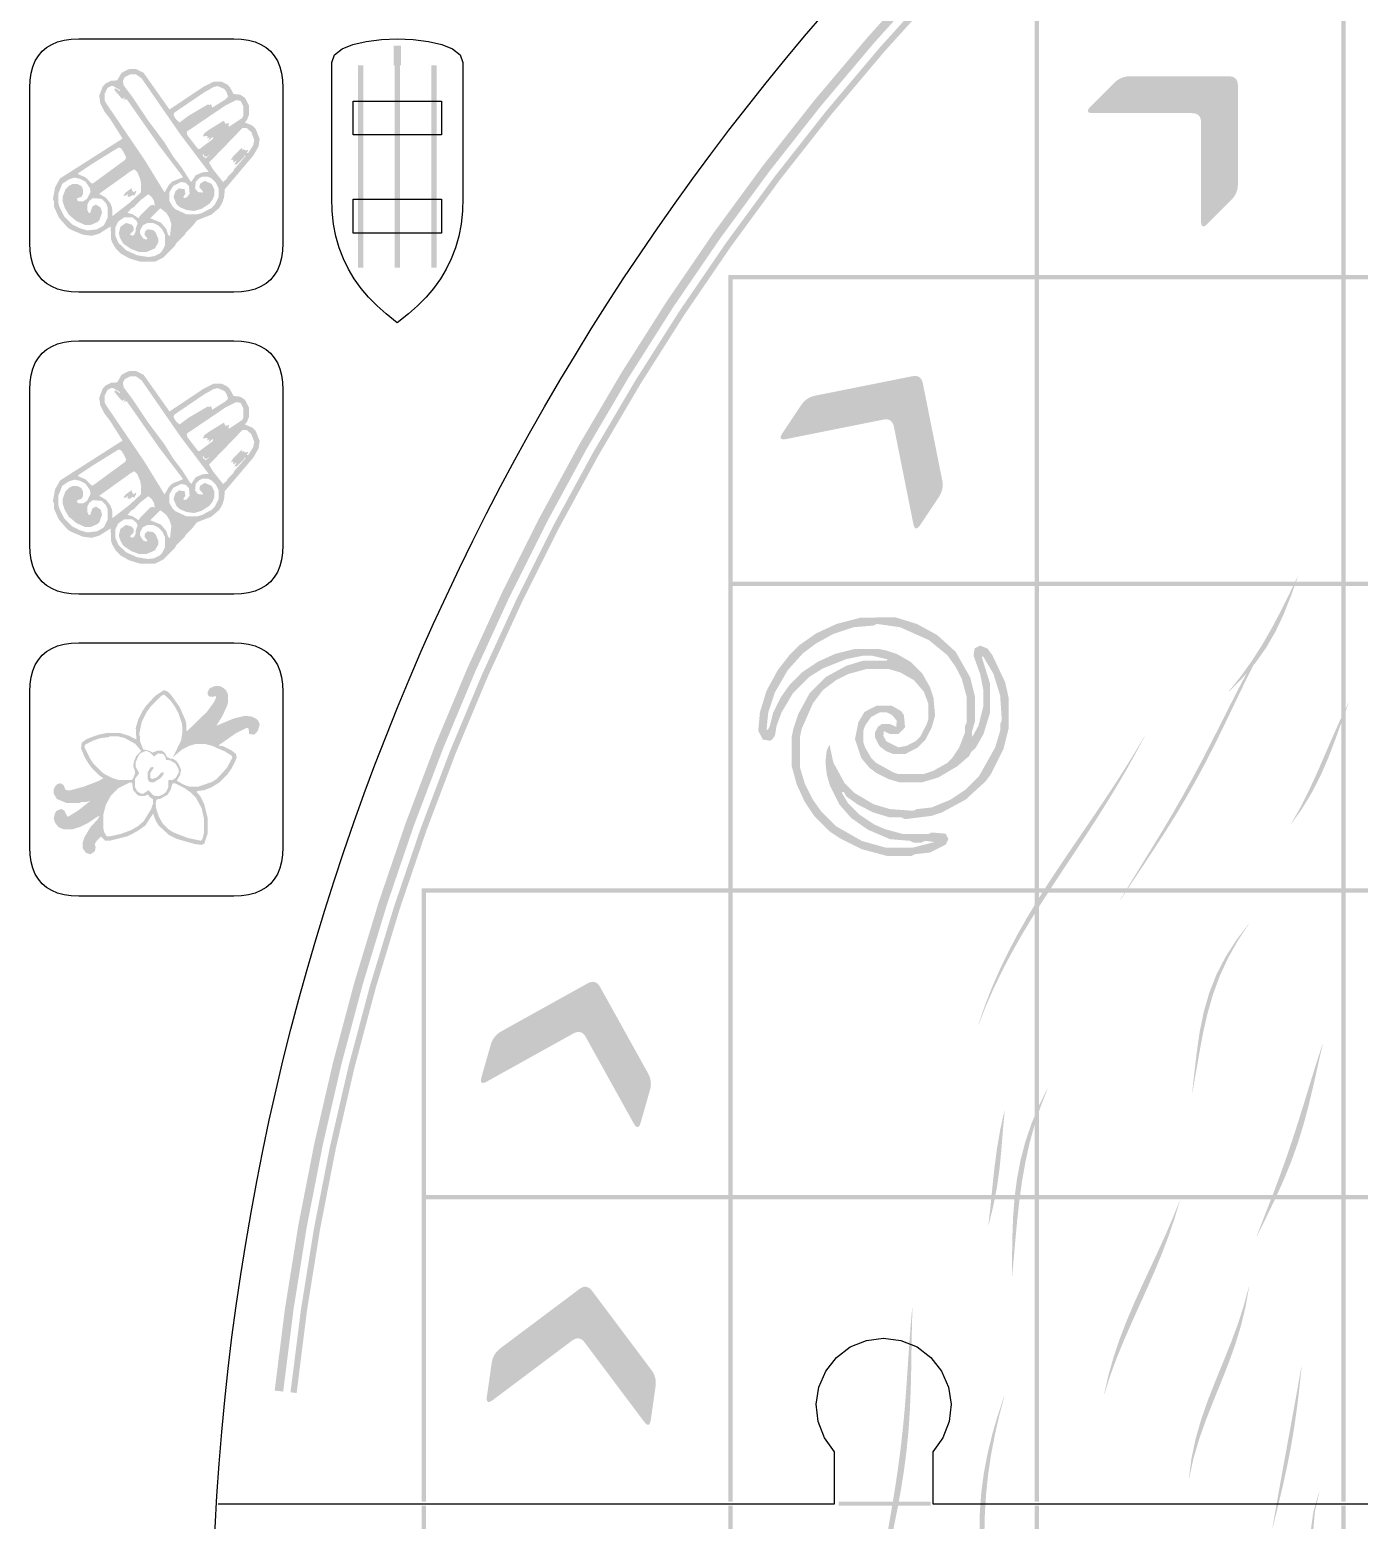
# Model space of a CAD drawing. Header units: millimetres. Extents: x 5 to 414, y 6 to 775.
# Drawn here: x 4.9 to 106.1, y 593.3 to 706.8 of the extents above; entities that cross this region are included whole.
import ezdxf

# ---------------------------------------------------------------- set-up
doc = ezdxf.new("R2010")
doc.units = ezdxf.units.MM
doc.layers.add('CUT', color=1, linetype='Continuous')
doc.layers.add('RASTER', color=7, linetype='Continuous')

msp = doc.modelspace()

# ---------------------------------------------------------------- hatches: boundary and pattern name
at = {"layer": 'RASTER'}
for points in [[(23.513, 603.197), (24.307, 609.497), (25.313, 615.767), (26.531, 621.999), (27.959, 628.186), (29.596, 634.322), (31.439, 640.398), (33.487, 646.409), (35.737, 652.347), (38.187, 658.205), (40.834, 663.977), (43.675, 669.656), (46.706, 675.236), (49.924, 680.71), (53.326, 686.071), (56.907, 691.315), (60.664, 696.434), (64.592, 701.424), (68.686, 706.277), (72.943, 710.989), (77.356, 715.555), (81.922, 719.968), (86.634, 724.225), (91.487, 728.319), (96.477, 732.247), (101.596, 736.004), (106.84, 739.585), (112.201, 742.987), (117.675, 746.205), (123.255, 749.236), (128.934, 752.077), (134.706, 754.724), (140.564, 757.174), (146.502, 759.424), (152.513, 761.472), (158.589, 763.315), (164.725, 764.952), (170.912, 766.38), (177.144, 767.598), (183.413, 768.604), (189.714, 769.398), (189.784, 768.748), (183.506, 767.957), (177.258, 766.954), (171.048, 765.741), (164.882, 764.317), (158.768, 762.687), (152.713, 760.85), (146.723, 758.809), (140.806, 756.566), (134.969, 754.125), (129.217, 751.487), (123.557, 748.657), (117.997, 745.636), (112.542, 742.429), (107.199, 739.039), (101.974, 735.47), (96.872, 731.726), (91.9, 727.812), (87.064, 723.732), (82.368, 719.491), (77.818, 715.093), (73.42, 710.543), (69.179, 705.847), (65.099, 701.011), (61.185, 696.039), (57.441, 690.937), (53.872, 685.712), (50.482, 680.369), (47.275, 674.914), (44.254, 669.354), (41.424, 663.694), (38.786, 657.942), (36.345, 652.105), (34.102, 646.187), (32.061, 640.198), (30.224, 634.143), (28.593, 628.029), (27.17, 621.863), (25.957, 615.653), (24.954, 609.405), (24.163, 603.127)], [(24.72, 603.066), (25.509, 609.325), (26.508, 615.554), (27.718, 621.746), (29.137, 627.893), (30.763, 633.989), (32.595, 640.026), (34.63, 645.998), (36.865, 651.897), (39.299, 657.717), (41.929, 663.452), (44.751, 669.094), (47.763, 674.638), (50.96, 680.076), (54.34, 685.404), (57.898, 690.613), (61.631, 695.7), (65.533, 700.657), (69.601, 705.479), (73.83, 710.16), (78.215, 714.696), (82.751, 719.081), (87.432, 723.31), (92.254, 727.378), (97.211, 731.28), (102.298, 735.013), (107.507, 738.571), (112.834, 741.951), (118.273, 745.148), (123.817, 748.16), (129.459, 750.982), (135.193, 753.612), (141.014, 756.046), (146.913, 758.281), (152.885, 760.316), (158.922, 762.148), (165.018, 763.774), (171.165, 765.192), (177.356, 766.402), (183.586, 767.402), (189.845, 768.19), (189.895, 767.726), (183.652, 766.94), (177.438, 765.943), (171.262, 764.736), (165.13, 763.32), (159.05, 761.698), (153.028, 759.872), (147.071, 757.842), (141.187, 755.612), (135.381, 753.184), (129.661, 750.561), (124.032, 747.746), (118.503, 744.742), (113.078, 741.552), (107.764, 738.181), (102.568, 734.632), (97.494, 730.909), (92.549, 727.016), (87.739, 722.958), (83.069, 718.74), (78.545, 714.366), (74.171, 709.842), (69.953, 705.172), (65.895, 700.362), (62.002, 695.417), (58.279, 690.343), (54.73, 685.147), (51.359, 679.833), (48.169, 674.408), (45.165, 668.878), (42.35, 663.25), (39.727, 657.53), (37.299, 651.724), (35.069, 645.84), (33.039, 639.883), (31.213, 633.861), (29.59, 627.781), (28.175, 621.649), (26.968, 615.473), (25.971, 609.259), (25.185, 603.016)], [(81.412, 711.173), (81.738, 711.173), (81.738, 688.149), (81.412, 688.149)], [(104.762, 711.173), (105.088, 711.173), (105.088, 688.149), (104.762, 688.149)], [(33.137, 705.626), (33.137, 704.132), (32.577, 704.132), (32.577, 705.626)], [(30.26, 704.132), (30.26, 688.721), (29.849, 688.721), (29.849, 704.132)], [(33.062, 704.132), (33.062, 688.721), (32.651, 688.721), (32.651, 704.132)], [(35.864, 704.132), (35.864, 688.721), (35.453, 688.721), (35.453, 704.132)], [(85.86, 700.487), (85.704, 700.494), (85.585, 700.517), (85.503, 700.556), (85.459, 700.61), (85.452, 700.68), (85.482, 700.765), (85.55, 700.866), (85.655, 700.982), (87.471, 702.798), (87.598, 702.914), (87.732, 703.015), (87.872, 703.1), (88.018, 703.17), (88.17, 703.224), (88.33, 703.262), (88.495, 703.286), (88.667, 703.293), (96.182, 703.293), (96.346, 703.282), (96.488, 703.25), (96.609, 703.195), (96.707, 703.118), (96.784, 703.02), (96.839, 702.899), (96.871, 702.757), (96.882, 702.593), (96.882, 695.078), (96.875, 694.906), (96.851, 694.741), (96.813, 694.581), (96.759, 694.429), (96.689, 694.282), (96.604, 694.143), (96.503, 694.009), (96.387, 693.882), (94.571, 692.066), (94.455, 691.961), (94.354, 691.893), (94.269, 691.863), (94.199, 691.87), (94.145, 691.914), (94.107, 691.996), (94.083, 692.115), (94.076, 692.271), (94.076, 699.786), (94.065, 699.95), (94.032, 700.092), (93.977, 700.213), (93.9, 700.311), (93.802, 700.388), (93.682, 700.443), (93.539, 700.476), (93.375, 700.487)], [(58.062, 688.149), (81.738, 688.149), (81.738, 687.823), (58.062, 687.823)], [(81.412, 688.149), (105.088, 688.149), (105.088, 687.823), (81.412, 687.823)], [(104.762, 688.149), (128.438, 688.149), (128.438, 687.823), (104.762, 687.823)], [(58.062, 687.823), (58.388, 687.823), (58.388, 664.799), (58.062, 664.799)], [(81.412, 687.823), (81.738, 687.823), (81.738, 664.799), (81.412, 664.799)], [(104.762, 687.823), (105.088, 687.823), (105.088, 664.799), (104.762, 664.799)], [(62.492, 675.671), (62.337, 675.648), (62.216, 675.648), (62.128, 675.669), (62.074, 675.714), (62.053, 675.781), (62.066, 675.87), (62.113, 675.982), (62.193, 676.117), (63.618, 678.254), (63.72, 678.393), (63.831, 678.517), (63.952, 678.628), (64.081, 678.725), (64.22, 678.808), (64.369, 678.877), (64.527, 678.933), (64.694, 678.974), (72.063, 680.448), (72.226, 680.469), (72.372, 680.465), (72.5, 680.435), (72.612, 680.379), (72.707, 680.298), (72.784, 680.19), (72.844, 680.057), (72.887, 679.898), (74.361, 672.529), (74.387, 672.359), (74.396, 672.192), (74.39, 672.029), (74.367, 671.868), (74.327, 671.711), (74.271, 671.558), (74.198, 671.407), (74.109, 671.26), (72.685, 669.122), (72.592, 668.997), (72.506, 668.91), (72.429, 668.864), (72.359, 668.857), (72.297, 668.89), (72.243, 668.962), (72.197, 669.075), (72.159, 669.227), (70.685, 676.595), (70.642, 676.754), (70.582, 676.887), (70.505, 676.995), (70.41, 677.076), (70.299, 677.132), (70.17, 677.162), (70.024, 677.166), (69.861, 677.145)], [(96.184, 656.451), (97.095, 657.587), (97.94, 658.764), (98.723, 659.984), (99.451, 661.244), (100.136, 662.538), (100.792, 663.859), (101.437, 665.195), (101.452, 665.184), (100.935, 663.752), (100.384, 662.358), (99.759, 661.025), (99.033, 659.769), (98.194, 658.593), (97.243, 657.489), (96.199, 656.441)], [(58.062, 664.799), (81.738, 664.799), (81.738, 664.473), (58.062, 664.473)], [(58.062, 664.473), (58.388, 664.473), (58.388, 641.449), (58.062, 641.449)], [(81.412, 664.799), (105.088, 664.799), (105.088, 664.473), (81.412, 664.473)], [(81.412, 664.473), (81.738, 664.473), (81.738, 641.449), (81.412, 641.449)], [(104.762, 664.799), (128.438, 664.799), (128.438, 664.473), (104.762, 664.473)], [(104.762, 664.473), (105.088, 664.473), (105.088, 641.449), (104.762, 641.449)], [(87.928, 640.591), (88.723, 641.905), (89.526, 643.211), (90.329, 644.514), (91.123, 645.818), (91.901, 647.129), (92.66, 648.449), (93.397, 649.781), (94.115, 651.125), (94.816, 652.481), (95.507, 653.845), (96.197, 655.214), (96.893, 656.583), (97.606, 657.945), (98.346, 659.294), (99.12, 660.622), (99.936, 661.924), (99.951, 661.913), (99.182, 660.579), (98.453, 659.22), (97.757, 657.845), (97.082, 656.46), (96.417, 655.074), (95.752, 653.693), (95.077, 652.323), (94.382, 650.968), (93.662, 649.629), (92.912, 648.308), (92.131, 647.004), (91.322, 645.713), (90.49, 644.431), (89.643, 643.152), (88.791, 641.872), (87.945, 640.583)], [(100.938, 646.369), (101.647, 647.619), (102.296, 648.907), (102.902, 650.225), (103.484, 651.563), (104.064, 652.909), (104.664, 654.249), (105.302, 655.57), (105.317, 655.56), (104.796, 654.16), (104.291, 652.76), (103.765, 651.382), (103.185, 650.047), (102.528, 648.765), (101.784, 647.537), (100.954, 646.359)], [(77.11, 631.073), (77.598, 632.49), (78.143, 633.886), (78.743, 635.261), (79.395, 636.612), (80.095, 637.942), (80.838, 639.249), (81.617, 640.537), (82.424, 641.808), (83.252, 643.064), (84.092, 644.309), (84.938, 645.547), (85.78, 646.781), (86.614, 648.015), (87.432, 649.254), (88.232, 650.5), (89.009, 651.757), (89.763, 653.025), (89.779, 653.016), (89.083, 651.715), (88.362, 650.428), (87.615, 649.155), (86.844, 647.894), (86.052, 646.641), (85.242, 645.394), (84.42, 644.149), (83.592, 642.903), (82.765, 641.65), (81.949, 640.388), (81.15, 639.114), (80.376, 637.823), (79.636, 636.513), (78.935, 635.184), (78.281, 633.833), (77.678, 632.46), (77.128, 631.066)], [(34.712, 641.449), (58.388, 641.449), (58.388, 641.123), (34.712, 641.123)], [(58.062, 641.449), (81.738, 641.449), (81.738, 641.123), (58.062, 641.123)], [(81.412, 641.449), (105.088, 641.449), (105.088, 641.123), (81.412, 641.123)], [(104.762, 641.449), (128.438, 641.449), (128.438, 641.123), (104.762, 641.123)], [(34.712, 641.123), (35.038, 641.123), (35.038, 618.099), (34.712, 618.099)], [(58.062, 641.123), (58.388, 641.123), (58.388, 618.099), (58.062, 618.099)], [(81.412, 641.123), (81.738, 641.123), (81.738, 618.099), (81.412, 618.099)], [(104.762, 641.123), (105.088, 641.123), (105.088, 618.099), (104.762, 618.099)], [(93.396, 625.915), (93.572, 627.446), (93.749, 628.987), (93.971, 630.52), (94.277, 632.026), (94.699, 633.491), (95.255, 634.899), (95.95, 636.245), (96.776, 637.526), (97.708, 638.749), (97.725, 638.741), (96.884, 637.474), (96.14, 636.156), (95.505, 634.786), (94.983, 633.366), (94.563, 631.905), (94.225, 630.415), (93.943, 628.91), (93.683, 627.403), (93.413, 625.908)], [(39.689, 626.744), (39.549, 626.675), (39.433, 626.637), (39.343, 626.631), (39.278, 626.657), (39.238, 626.715), (39.223, 626.804), (39.234, 626.925), (39.269, 627.077), (39.975, 629.547), (40.03, 629.71), (40.097, 629.863), (40.178, 630.005), (40.272, 630.137), (40.379, 630.259), (40.5, 630.37), (40.633, 630.47), (40.78, 630.561), (47.349, 634.21), (47.498, 634.28), (47.638, 634.321), (47.77, 634.331), (47.893, 634.312), (48.008, 634.263), (48.114, 634.185), (48.212, 634.076), (48.301, 633.938), (51.951, 627.369), (52.028, 627.215), (52.088, 627.059), (52.131, 626.901), (52.158, 626.741), (52.168, 626.579), (52.162, 626.416), (52.139, 626.25), (52.099, 626.083), (51.393, 623.613), (51.343, 623.465), (51.288, 623.357), (51.228, 623.289), (51.164, 623.261), (51.095, 623.274), (51.021, 623.326), (50.943, 623.419), (50.86, 623.552), (47.211, 630.121), (47.122, 630.259), (47.024, 630.368), (46.918, 630.446), (46.803, 630.495), (46.679, 630.515), (46.548, 630.504), (46.407, 630.464), (46.258, 630.393)], [(98.311, 614.962), (98.873, 616.405), (99.433, 617.845), (99.978, 619.288), (100.501, 620.736), (100.999, 622.192), (101.474, 623.658), (101.933, 625.133), (102.386, 626.613), (102.845, 628.094), (103.326, 629.57), (103.343, 629.562), (102.991, 628.032), (102.649, 626.506), (102.29, 624.993), (101.893, 623.501), (101.441, 622.033), (100.924, 620.59), (100.342, 619.167), (99.703, 617.76), (99.025, 616.359), (98.328, 614.957)], [(79.669, 611.929), (79.681, 613.406), (79.703, 614.889), (79.757, 616.37), (79.867, 617.844), (80.051, 619.303), (80.323, 620.74), (80.693, 622.152), (81.162, 623.534), (81.725, 624.884), (82.371, 626.203), (82.389, 626.197), (81.858, 624.84), (81.401, 623.458), (81.016, 622.054), (80.701, 620.63), (80.448, 619.191), (80.247, 617.742), (80.084, 616.286), (79.946, 614.829), (79.818, 613.374), (79.687, 611.925)], [(77.877, 615.829), (78.044, 617.276), (78.186, 618.735), (78.34, 620.195), (78.534, 621.649), (78.784, 623.091), (79.099, 624.517), (79.116, 624.511), (78.984, 623.03), (78.868, 621.551), (78.725, 620.086), (78.523, 618.643), (78.246, 617.224), (77.895, 615.825)], [(34.712, 618.099), (58.388, 618.099), (58.388, 617.773), (34.712, 617.773)], [(34.712, 617.773), (35.038, 617.773), (35.038, 594.749), (34.712, 594.749)], [(58.062, 618.099), (81.738, 618.099), (81.738, 617.773), (58.062, 617.773)], [(58.062, 617.773), (58.388, 617.773), (58.388, 594.749), (58.062, 594.749)], [(81.412, 618.099), (105.088, 618.099), (105.088, 617.773), (81.412, 617.773)], [(81.412, 617.773), (81.738, 617.773), (81.738, 594.749), (81.412, 594.749)], [(86.701, 602.969), (87.019, 604.366), (87.411, 605.747), (87.871, 607.112), (88.388, 608.461), (88.951, 609.794), (89.545, 611.114), (90.154, 612.423), (90.762, 613.727), (91.354, 615.028), (91.916, 616.332), (92.437, 617.644), (92.455, 617.639), (92.052, 616.294), (91.599, 614.962), (91.098, 613.64), (90.555, 612.325), (89.981, 611.012), (89.388, 609.697), (88.792, 608.376), (88.21, 607.045), (87.66, 605.701), (87.158, 604.341), (86.72, 602.966)], [(104.762, 618.099), (128.438, 618.099), (128.438, 617.773), (104.762, 617.773)], [(104.762, 617.773), (105.088, 617.773), (105.088, 594.749), (104.762, 594.749)], [(40.143, 602.487), (40.013, 602.4), (39.904, 602.347), (39.815, 602.329), (39.747, 602.346), (39.7, 602.397), (39.673, 602.484), (39.667, 602.605), (39.681, 602.761), (40.045, 605.303), (40.077, 605.472), (40.123, 605.633), (40.184, 605.785), (40.259, 605.928), (40.349, 606.063), (40.453, 606.19), (40.571, 606.308), (40.704, 606.417), (46.716, 610.926), (46.854, 611.016), (46.988, 611.075), (47.117, 611.103), (47.241, 611.101), (47.362, 611.068), (47.478, 611.005), (47.59, 610.911), (47.697, 610.786), (52.206, 604.774), (52.303, 604.632), (52.383, 604.485), (52.448, 604.335), (52.496, 604.18), (52.528, 604.022), (52.544, 603.859), (52.544, 603.691), (52.527, 603.52), (52.164, 600.977), (52.134, 600.824), (52.094, 600.709), (52.044, 600.634), (51.984, 600.597), (51.914, 600.6), (51.834, 600.643), (51.744, 600.724), (51.644, 600.844), (47.135, 606.856), (47.028, 606.981), (46.917, 607.075), (46.8, 607.139), (46.68, 607.172), (46.555, 607.174), (46.426, 607.145), (46.293, 607.086), (46.155, 606.996)], [(93.148, 596.506), (93.343, 598.024), (93.661, 599.525), (94.086, 601.006), (94.597, 602.468), (95.163, 603.913), (95.75, 605.346), (96.324, 606.774), (96.857, 608.203), (97.325, 609.643), (97.716, 611.098), (97.734, 611.094), (97.471, 609.608), (97.119, 608.145), (96.679, 606.699), (96.165, 605.265), (95.599, 603.833), (95.014, 602.398), (94.444, 600.95), (93.926, 599.487), (93.492, 598.005), (93.166, 596.504)], [(69.2, 584.96), (69.328, 586.51), (69.508, 588.056), (69.73, 589.598), (69.98, 591.134), (70.244, 592.666), (70.508, 594.194), (70.759, 595.721), (70.989, 597.247), (71.191, 598.775), (71.363, 600.306), (71.506, 601.841), (71.625, 603.382), (71.731, 604.927), (71.832, 606.476), (71.944, 608.026), (72.078, 609.576), (72.097, 609.572), (72.05, 608.007), (72.023, 606.443), (72, 604.884), (71.964, 603.332), (71.901, 601.787), (71.801, 600.251), (71.655, 598.722), (71.462, 597.198), (71.224, 595.678), (70.947, 594.159), (70.642, 592.638), (70.322, 591.114), (70.003, 589.585), (69.702, 588.049), (69.436, 586.508), (69.219, 584.96)], [(99.51, 592.752), (99.78, 594.292), (100.053, 595.83), (100.329, 597.364), (100.609, 598.895), (100.89, 600.425), (101.171, 601.954), (101.447, 603.483), (101.713, 605.015), (101.731, 605.011), (101.573, 603.459), (101.389, 601.916), (101.17, 600.38), (100.91, 598.851), (100.609, 597.327), (100.272, 595.804), (99.907, 594.279), (99.528, 592.75)], [(78.058, 585.033), (77.798, 586.518), (77.567, 588.008), (77.382, 589.502), (77.256, 590.998), (77.202, 592.494), (77.228, 593.987), (77.34, 595.474), (77.537, 596.953), (77.818, 598.421), (78.174, 599.876), (78.595, 601.319), (79.069, 602.749), (79.087, 602.746), (78.708, 601.303), (78.375, 599.851), (78.094, 598.388), (77.873, 596.917), (77.712, 595.439), (77.613, 593.955), (77.575, 592.467), (77.593, 590.978), (77.66, 589.488), (77.77, 588), (77.912, 586.515), (78.077, 585.033)], [(103.529, 578.224), (103.791, 579.796), (103.924, 581.356), (103.889, 582.912), (103.686, 584.472), (103.356, 586.042), (102.974, 587.625), (102.633, 589.219), (102.422, 590.816), (102.411, 592.406), (102.633, 593.976), (103.077, 595.517), (103.095, 595.515), (102.744, 593.964), (102.608, 592.388), (102.691, 590.797), (102.952, 589.2), (103.321, 587.61), (103.703, 586.032), (104.006, 584.467), (104.159, 582.912), (104.122, 581.359), (103.903, 579.799), (103.548, 578.225)], [(34.712, 594.423), (35.038, 594.423), (35.038, 571.399), (34.712, 571.399)], [(58.062, 594.423), (58.388, 594.423), (58.388, 571.399), (58.062, 571.399)], [(66.468, 594.749), (73.473, 594.749), (73.473, 594.423), (66.468, 594.423)], [(81.412, 594.423), (81.738, 594.423), (81.738, 571.399), (81.412, 571.399)], [(104.762, 594.423), (105.088, 594.423), (105.088, 571.399), (104.762, 571.399)]]:
    msp.add_hatch(color=7, dxfattribs=at).paths.add_polyline_path(points)
h = msp.add_hatch(color=7, dxfattribs=at)
h.paths.add_polyline_path([(12.388, 703.834), (12.937, 703.859), (13.536, 703.555), (15.504, 700.767), (18.08, 702.489), (18.843, 702.874), (19.499, 702.874), (19.933, 702.653), (20.097, 702.489), (20.376, 701.948), (20.893, 701.89), (21.246, 701.669), (21.549, 701.07), (21.549, 700.332), (21.41, 699.979), (21.246, 699.782), (21.82, 699.536), (22.066, 699.29), (22.369, 698.527), (22.287, 697.953), (21.902, 697.273), (19.72, 694.697), (19.663, 694.099), (19.499, 693.606), (19.277, 693.254), (18.703, 692.762), (17.588, 692.319), (17.227, 691.859), (16.767, 691.417), (16.653, 691.203), (16.029, 690.596), (15.915, 690.383), (15.012, 689.481), (14.414, 689.178), (13.265, 689.178), (12.445, 689.424), (11.764, 689.809), (11.436, 690.137), (11.133, 690.654), (11.051, 690.9), (11.026, 691.859), (10.149, 691.31), (9.575, 691.146), (8.918, 691.228), (7.992, 691.613), (7.746, 691.777), (7.089, 692.516), (6.704, 693.36), (6.704, 693.77), (6.622, 693.935), (6.786, 694.837), (7.171, 695.517), (11.928, 698.552), (10.993, 700.028), (10.534, 700.635), (10.231, 701.234), (10.149, 701.808), (10.419, 702.522), (10.616, 702.735), (11.051, 702.956), (11.518, 702.981), (11.846, 703.555)])
h.paths.add_polyline_path([(12.527, 703.448), (12.093, 703.227), (11.953, 702.956), (12.011, 702.604), (12.716, 701.669), (13.897, 699.897), (15.094, 698.306), (15.783, 697.191), (16.489, 696.256), (17.096, 695.304), (17.178, 695.271), (17.506, 695.763), (18.022, 695.985), (18.49, 696.01), (16.357, 698.831), (13.372, 703.145), (12.937, 703.448)], flags=0)
h.paths.add_polyline_path([(11.051, 702.546), (10.78, 702.407), (10.559, 701.972), (10.559, 701.48), (10.698, 701.209), (13.618, 696.912), (15.127, 694.451), (15.455, 695.025), (15.701, 695.271), (16.521, 695.599), (16.489, 695.681), (14.717, 698.011), (12.257, 701.537), (12.142, 701.505), (12.142, 701.62), (11.978, 701.423), (12.093, 701.702), (11.928, 701.587), (11.846, 701.62), (11.354, 702.194), (11.297, 702.3), (11.379, 702.382), (11.732, 702.161), (11.732, 702.243), (11.215, 702.546)], flags=0)
h.paths.add_polyline_path([(19.171, 702.546), (18.843, 702.464), (18.162, 702.079), (15.865, 700.52), (15.808, 700.332), (16.029, 699.979), (16.275, 699.782), (16.932, 700.274), (18.326, 701.095), (18.432, 701.152), (18.572, 701.095), (18.654, 701.209), (18.761, 700.906), (19.769, 701.537), (19.966, 701.751), (19.851, 702.079), (19.687, 702.325)], flags=0)
h.paths.add_polyline_path([(20.565, 701.48), (19.802, 701.095), (16.817, 699.077), (16.85, 698.831), (17.67, 697.765), (17.801, 697.765), (18.785, 698.503), (18.843, 698.609), (18.785, 698.667), (18.457, 698.388), (18.572, 698.667), (18.375, 698.552), (18.408, 698.749), (18.047, 698.716), (18.162, 698.962), (18.49, 699.208), (19.605, 699.897), (19.687, 699.864), (19.745, 699.676), (20.048, 699.733), (19.991, 699.512), (20.048, 699.454), (21.032, 700.11), (21.139, 700.332), (21.139, 700.988), (20.918, 701.423)], flags=0)
h.paths.add_polyline_path([(21.057, 699.348), (18.514, 696.723), (18.818, 696.206), (19.581, 695.247), (19.851, 695.468), (19.966, 695.681), (20.343, 696.042), (20.458, 696.256), (21.303, 697.215), (21.246, 697.273), (21.164, 697.109), (20.622, 696.584), (20.425, 696.584), (20.622, 696.863), (20.343, 696.748), (20.376, 696.945), (20.179, 696.912), (20.343, 697.191), (21, 697.847), (21.082, 697.65), (21.164, 697.765), (21.246, 697.65), (21.524, 697.683), (21.385, 697.461), (21.492, 697.437), (21.877, 698.035), (21.959, 698.445), (21.738, 699.044), (21.385, 699.348)], flags=0)
h.paths.add_polyline_path([(11.625, 697.871), (9.55, 696.584), (8.566, 695.928), (8.533, 695.846), (9.107, 695.599), (9.55, 695.14), (9.681, 695.14), (12.142, 696.945), (12.199, 697.133), (11.978, 697.568), (11.814, 697.814)], flags=0)
h.paths.add_polyline_path([(18.104, 697.379), (18.022, 697.297), (18.08, 697.191), (18.268, 697.051), (18.572, 697.322), (18.293, 697.158), (18.129, 697.24)], flags=0)
h.paths.add_polyline_path([(12.831, 696.206), (12.585, 696.092), (10.149, 694.345), (10.665, 694.041), (10.993, 693.631), (11.133, 693.278), (11.158, 692.647), (12.47, 693.664), (13.323, 694.451), (13.347, 695.083), (13.265, 695.493), (13.044, 696.01)], flags=0)
h.paths.add_polyline_path([(18.022, 695.657), (17.752, 695.517), (17.506, 695.271), (17.448, 694.755), (17.67, 694.484), (18.022, 694.427), (18.047, 694.533), (17.776, 694.837), (17.834, 695.107), (18.186, 695.329), (18.703, 695.107), (18.925, 694.673), (18.925, 694.263), (18.785, 693.91), (18.539, 693.582), (17.94, 693.196), (17.366, 693.032), (16.792, 693.114), (16.275, 693.336), (16.029, 693.582), (15.808, 694.099), (15.947, 694.533), (16.218, 694.755), (16.653, 694.697), (16.71, 694.345), (16.546, 694.099), (16.628, 694.017), (16.817, 694.074), (17.038, 694.345), (16.981, 694.943), (16.735, 695.189), (16.382, 695.247), (15.783, 694.943), (15.48, 694.427), (15.48, 693.852), (15.701, 693.418), (15.947, 693.172), (16.792, 692.786), (17.612, 692.786), (17.94, 692.868), (18.703, 693.254), (18.949, 693.5), (19.253, 694.099), (19.253, 694.755), (19.031, 695.189), (18.703, 695.517), (18.432, 695.657)], flags=0)
h.paths.add_polyline_path([(8.262, 695.575), (7.828, 695.435), (7.336, 695.107), (7.032, 694.345), (7.032, 693.688), (7.114, 693.36), (7.5, 692.598), (8.074, 692.024), (8.672, 691.72), (9.247, 691.556), (9.985, 691.638), (10.501, 691.941), (10.805, 692.54), (10.805, 693.278), (10.665, 693.631), (10.337, 693.959), (9.657, 694.017), (9.386, 693.795), (9.247, 693.524), (9.247, 693.114), (9.353, 692.893), (9.468, 692.893), (9.632, 693.385), (9.903, 693.524), (10.255, 693.303), (10.37, 692.926), (10.173, 692.352), (10.009, 692.188), (9.493, 691.966), (9.082, 691.966), (8.402, 692.27), (7.828, 692.762), (7.524, 693.278), (7.36, 693.77), (7.36, 694.099), (7.582, 694.697), (7.828, 694.943), (8.098, 695.083), (8.508, 695.083), (8.779, 694.943), (8.918, 694.673), (8.918, 694.345), (8.812, 694.123), (8.451, 693.992), (8.484, 693.828), (8.59, 693.77), (8.918, 693.77), (9.222, 693.959), (9.493, 694.509), (9.435, 694.779), (9.107, 695.271), (8.672, 695.493)], flags=0)
h.paths.add_polyline_path([(12.552, 694.73), (12.667, 694.73), (12.634, 694.615), (12.798, 694.451), (12.88, 694.566), (12.995, 694.566), (12.831, 694.205), (12.691, 694.263), (12.503, 694.123), (12.306, 694.123), (12.339, 694.32), (12.175, 694.205), (11.978, 694.205), (12.175, 694.451)], flags=0)
h.paths.add_polyline_path([(13.897, 694.32), (13.323, 693.877), (12.798, 693.336), (12.585, 693.221), (12.306, 692.893), (12.691, 692.786), (13.159, 692.483), (13.241, 692.647), (14.061, 693.467), (14.307, 693.5), (14.389, 693.385), (14.332, 693.77), (14.192, 694.041)], flags=0)
h.paths.add_polyline_path([(14.799, 693.254), (14.028, 692.483), (14.848, 692.155), (15.258, 691.663), (15.398, 691.228), (15.537, 691.089), (15.644, 692.048), (15.48, 692.54), (15.258, 692.893)], flags=0)
h.paths.add_polyline_path([(12.035, 692.54), (11.6, 692.237), (11.379, 691.802), (11.379, 691.146), (11.6, 690.629), (12.175, 690.055), (13.019, 689.67), (13.864, 689.53), (14.332, 689.588), (14.766, 689.809), (14.93, 689.973), (15.152, 690.408), (15.152, 691.228), (14.93, 691.663), (14.684, 691.909), (14.25, 692.13), (13.839, 692.13), (13.454, 691.941), (13.265, 691.556), (13.265, 691.31), (13.487, 690.957), (13.733, 690.842), (13.815, 690.957), (13.593, 691.228), (13.651, 691.499), (13.839, 691.638), (14.274, 691.581), (14.438, 691.417), (14.66, 690.9), (14.66, 690.654), (14.389, 690.186), (13.757, 689.916), (13.183, 689.916), (12.585, 690.137), (12.093, 690.465), (11.928, 690.629), (11.707, 691.064), (11.65, 691.367), (11.764, 691.827), (12.199, 692.13), (12.634, 691.991), (12.773, 691.802), (12.773, 691.556), (12.47, 691.253), (12.691, 691.146), (12.798, 691.203), (12.937, 691.474), (12.937, 691.72), (13.077, 692.106), (12.962, 692.319), (12.691, 692.54)], flags=0)
h = msp.add_hatch(color=7, dxfattribs=at)
h.paths.add_polyline_path([(12.388, 680.834), (12.937, 680.859), (13.536, 680.555), (15.504, 677.767), (18.08, 679.489), (18.843, 679.874), (19.499, 679.874), (19.933, 679.653), (20.097, 679.489), (20.376, 678.948), (20.893, 678.89), (21.246, 678.669), (21.549, 678.07), (21.549, 677.332), (21.41, 676.979), (21.246, 676.782), (21.82, 676.536), (22.066, 676.29), (22.369, 675.527), (22.287, 674.953), (21.902, 674.273), (19.72, 671.697), (19.663, 671.099), (19.499, 670.606), (19.277, 670.254), (18.703, 669.762), (17.588, 669.319), (17.227, 668.859), (16.767, 668.417), (16.653, 668.203), (16.029, 667.596), (15.915, 667.383), (15.012, 666.481), (14.414, 666.178), (13.265, 666.178), (12.445, 666.424), (11.764, 666.809), (11.436, 667.137), (11.133, 667.654), (11.051, 667.9), (11.026, 668.859), (10.149, 668.31), (9.575, 668.146), (8.918, 668.228), (7.992, 668.613), (7.746, 668.777), (7.089, 669.516), (6.704, 670.36), (6.704, 670.77), (6.622, 670.935), (6.786, 671.837), (7.171, 672.517), (11.928, 675.552), (10.993, 677.028), (10.534, 677.635), (10.231, 678.234), (10.149, 678.808), (10.419, 679.522), (10.616, 679.735), (11.051, 679.956), (11.518, 679.981), (11.846, 680.555)])
h.paths.add_polyline_path([(12.527, 680.448), (12.093, 680.227), (11.953, 679.956), (12.011, 679.604), (12.716, 678.669), (13.897, 676.897), (15.094, 675.306), (15.783, 674.191), (16.489, 673.256), (17.096, 672.304), (17.178, 672.271), (17.506, 672.763), (18.022, 672.985), (18.49, 673.01), (16.357, 675.831), (13.372, 680.145), (12.937, 680.448)], flags=0)
h.paths.add_polyline_path([(11.051, 679.546), (10.78, 679.407), (10.559, 678.972), (10.559, 678.48), (10.698, 678.209), (13.618, 673.912), (15.127, 671.451), (15.455, 672.025), (15.701, 672.271), (16.521, 672.599), (16.489, 672.681), (14.717, 675.011), (12.257, 678.537), (12.142, 678.505), (12.142, 678.62), (11.978, 678.423), (12.093, 678.702), (11.928, 678.587), (11.846, 678.62), (11.354, 679.194), (11.297, 679.3), (11.379, 679.382), (11.732, 679.161), (11.732, 679.243), (11.215, 679.546)], flags=0)
h.paths.add_polyline_path([(19.171, 679.546), (18.843, 679.464), (18.162, 679.079), (15.865, 677.52), (15.808, 677.332), (16.029, 676.979), (16.275, 676.782), (16.932, 677.274), (18.326, 678.095), (18.432, 678.152), (18.572, 678.095), (18.654, 678.209), (18.761, 677.906), (19.769, 678.537), (19.966, 678.751), (19.851, 679.079), (19.687, 679.325)], flags=0)
h.paths.add_polyline_path([(20.565, 678.48), (19.802, 678.095), (16.817, 676.077), (16.85, 675.831), (17.67, 674.765), (17.801, 674.765), (18.785, 675.503), (18.843, 675.609), (18.785, 675.667), (18.457, 675.388), (18.572, 675.667), (18.375, 675.552), (18.408, 675.749), (18.047, 675.716), (18.162, 675.962), (18.49, 676.208), (19.605, 676.897), (19.687, 676.864), (19.745, 676.676), (20.048, 676.733), (19.991, 676.512), (20.048, 676.454), (21.032, 677.11), (21.139, 677.332), (21.139, 677.988), (20.918, 678.423)], flags=0)
h.paths.add_polyline_path([(21.057, 676.348), (18.514, 673.723), (18.818, 673.206), (19.581, 672.247), (19.851, 672.468), (19.966, 672.681), (20.343, 673.042), (20.458, 673.256), (21.303, 674.215), (21.246, 674.273), (21.164, 674.109), (20.622, 673.584), (20.425, 673.584), (20.622, 673.863), (20.343, 673.748), (20.376, 673.945), (20.179, 673.912), (20.343, 674.191), (21, 674.847), (21.082, 674.65), (21.164, 674.765), (21.246, 674.65), (21.524, 674.683), (21.385, 674.461), (21.492, 674.437), (21.877, 675.035), (21.959, 675.445), (21.738, 676.044), (21.385, 676.348)], flags=0)
h.paths.add_polyline_path([(11.625, 674.871), (9.55, 673.584), (8.566, 672.928), (8.533, 672.846), (9.107, 672.599), (9.55, 672.14), (9.681, 672.14), (12.142, 673.945), (12.199, 674.133), (11.978, 674.568), (11.814, 674.814)], flags=0)
h.paths.add_polyline_path([(18.104, 674.379), (18.022, 674.297), (18.08, 674.191), (18.268, 674.051), (18.572, 674.322), (18.293, 674.158), (18.129, 674.24)], flags=0)
h.paths.add_polyline_path([(12.831, 673.206), (12.585, 673.092), (10.149, 671.345), (10.665, 671.041), (10.993, 670.631), (11.133, 670.278), (11.158, 669.647), (12.47, 670.664), (13.323, 671.451), (13.347, 672.083), (13.265, 672.493), (13.044, 673.01)], flags=0)
h.paths.add_polyline_path([(18.022, 672.657), (17.752, 672.517), (17.506, 672.271), (17.448, 671.755), (17.67, 671.484), (18.022, 671.427), (18.047, 671.533), (17.776, 671.837), (17.834, 672.107), (18.186, 672.329), (18.703, 672.107), (18.925, 671.673), (18.925, 671.263), (18.785, 670.91), (18.539, 670.582), (17.94, 670.196), (17.366, 670.032), (16.792, 670.114), (16.275, 670.336), (16.029, 670.582), (15.808, 671.099), (15.947, 671.533), (16.218, 671.755), (16.653, 671.697), (16.71, 671.345), (16.546, 671.099), (16.628, 671.017), (16.817, 671.074), (17.038, 671.345), (16.981, 671.943), (16.735, 672.189), (16.382, 672.247), (15.783, 671.943), (15.48, 671.427), (15.48, 670.852), (15.701, 670.418), (15.947, 670.172), (16.792, 669.786), (17.612, 669.786), (17.94, 669.868), (18.703, 670.254), (18.949, 670.5), (19.253, 671.099), (19.253, 671.755), (19.031, 672.189), (18.703, 672.517), (18.432, 672.657)], flags=0)
h.paths.add_polyline_path([(8.262, 672.575), (7.828, 672.435), (7.336, 672.107), (7.032, 671.345), (7.032, 670.688), (7.114, 670.36), (7.5, 669.598), (8.074, 669.024), (8.672, 668.72), (9.247, 668.556), (9.985, 668.638), (10.501, 668.941), (10.805, 669.54), (10.805, 670.278), (10.665, 670.631), (10.337, 670.959), (9.657, 671.017), (9.386, 670.795), (9.247, 670.524), (9.247, 670.114), (9.353, 669.893), (9.468, 669.893), (9.632, 670.385), (9.903, 670.524), (10.255, 670.303), (10.37, 669.926), (10.173, 669.352), (10.009, 669.188), (9.493, 668.966), (9.082, 668.966), (8.402, 669.27), (7.828, 669.762), (7.524, 670.278), (7.36, 670.77), (7.36, 671.099), (7.582, 671.697), (7.828, 671.943), (8.098, 672.083), (8.508, 672.083), (8.779, 671.943), (8.918, 671.673), (8.918, 671.345), (8.812, 671.123), (8.451, 670.992), (8.484, 670.828), (8.59, 670.77), (8.918, 670.77), (9.222, 670.959), (9.493, 671.509), (9.435, 671.779), (9.107, 672.271), (8.672, 672.493)], flags=0)
h.paths.add_polyline_path([(12.552, 671.73), (12.667, 671.73), (12.634, 671.615), (12.798, 671.451), (12.88, 671.566), (12.995, 671.566), (12.831, 671.205), (12.691, 671.263), (12.503, 671.123), (12.306, 671.123), (12.339, 671.32), (12.175, 671.205), (11.978, 671.205), (12.175, 671.451)], flags=0)
h.paths.add_polyline_path([(13.897, 671.32), (13.323, 670.877), (12.798, 670.336), (12.585, 670.221), (12.306, 669.893), (12.691, 669.786), (13.159, 669.483), (13.241, 669.647), (14.061, 670.467), (14.307, 670.5), (14.389, 670.385), (14.332, 670.77), (14.192, 671.041)], flags=0)
h.paths.add_polyline_path([(14.799, 670.254), (14.028, 669.483), (14.848, 669.155), (15.258, 668.663), (15.398, 668.228), (15.537, 668.089), (15.644, 669.048), (15.48, 669.54), (15.258, 669.893)], flags=0)
h.paths.add_polyline_path([(12.035, 669.54), (11.6, 669.237), (11.379, 668.802), (11.379, 668.146), (11.6, 667.629), (12.175, 667.055), (13.019, 666.67), (13.864, 666.53), (14.332, 666.588), (14.766, 666.809), (14.93, 666.973), (15.152, 667.408), (15.152, 668.228), (14.93, 668.663), (14.684, 668.909), (14.25, 669.13), (13.839, 669.13), (13.454, 668.941), (13.265, 668.556), (13.265, 668.31), (13.487, 667.957), (13.733, 667.842), (13.815, 667.957), (13.593, 668.228), (13.651, 668.499), (13.839, 668.638), (14.274, 668.581), (14.438, 668.417), (14.66, 667.9), (14.66, 667.654), (14.389, 667.186), (13.757, 666.916), (13.183, 666.916), (12.585, 667.137), (12.093, 667.465), (11.928, 667.629), (11.707, 668.064), (11.65, 668.367), (11.764, 668.827), (12.199, 669.13), (12.634, 668.991), (12.773, 668.802), (12.773, 668.556), (12.47, 668.253), (12.691, 668.146), (12.798, 668.203), (12.937, 668.474), (12.937, 668.72), (13.077, 669.106), (12.962, 669.319), (12.691, 669.54)], flags=0)
h = msp.add_hatch(color=7, dxfattribs=at)
h.paths.add_polyline_path([(68.138, 662.059), (70.768, 662.097), (72.421, 661.589), (73.984, 660.737), (75.382, 659.466), (76.487, 657.522), (76.869, 655.997), (76.869, 654.218), (76.615, 653.328), (76.653, 652.985), (77.123, 653.836), (77.504, 655.362), (77.504, 656.505), (77.25, 657.776), (76.742, 659.174), (76.831, 659.721), (77.25, 659.937), (77.796, 659.721), (78.178, 659.212), (79.156, 657.141), (79.41, 655.997), (79.41, 653.582), (79.029, 652.057), (78.051, 650.113), (77.669, 649.604), (76.144, 648.206), (74.327, 647.228), (73.564, 646.974), (71.531, 646.719), (71.277, 646.847), (70.387, 646.847), (69.116, 647.228), (67.934, 647.825), (67.045, 648.461), (66.867, 648.791), (66.702, 648.753), (67.172, 647.952), (68.061, 647.063), (69.205, 646.3), (70.006, 645.957), (71.404, 645.576), (73.31, 645.576), (73.564, 645.703), (74.619, 645.614), (74.835, 645.194), (74.619, 644.775), (73.437, 644.178), (72.294, 644.051), (72.039, 643.924), (70.133, 643.924), (68.227, 644.432), (66.536, 645.283), (65.774, 645.792), (64.63, 646.936), (63.868, 648.079), (63.27, 649.388), (62.889, 650.786), (62.889, 652.947), (63.016, 653.582), (63.397, 654.726), (64.249, 656.289), (65.52, 657.56), (67.083, 658.412), (68.354, 658.793), (70.133, 658.793), (70.222, 658.882), (68.989, 659.174), (68.354, 659.174), (67.083, 658.92), (65.266, 658.196), (64.249, 657.56), (62.978, 656.289), (62.126, 654.853), (61.745, 653.836), (61.618, 653.074), (61.402, 652.782), (61.237, 652.693), (60.69, 652.782), (60.347, 653.455), (60.474, 654.853), (60.983, 656.505), (61.834, 658.069), (62.724, 659.212), (63.486, 659.975), (64.757, 660.864), (66.32, 661.589)])
h.paths.add_polyline_path([(69.37, 661.589), (69.116, 661.462), (67.591, 661.335), (66.066, 660.826), (64.757, 660.102), (63.74, 659.339), (62.597, 658.069), (61.618, 656.378), (61.11, 654.853), (60.983, 653.582), (61.072, 653.493), (61.237, 653.836), (61.491, 654.853), (62.088, 656.035), (62.724, 656.925), (63.74, 657.941), (64.884, 658.704), (66.193, 659.301), (67.718, 659.683), (69.498, 659.683), (70.133, 659.555), (70.896, 659.301), (71.95, 658.704), (72.84, 657.814), (73.437, 656.759), (73.691, 655.997), (73.819, 654.599), (73.564, 653.709), (73.094, 652.782), (72.459, 652.146), (71.531, 651.676), (70.641, 651.676), (70.095, 651.892), (69.587, 652.273), (69.243, 652.947), (69.243, 653.328), (69.459, 653.747), (69.752, 653.964), (70.387, 653.964), (70.857, 653.747), (70.896, 654.218), (70.552, 654.637), (70.133, 654.853), (69.625, 654.853), (68.951, 654.51), (68.481, 653.836), (68.354, 653.455), (68.354, 652.566), (68.481, 652.184), (68.951, 651.384), (69.332, 651.002), (70.641, 650.278), (71.023, 650.151), (72.929, 650.151), (73.691, 650.405), (74.746, 651.002), (75.128, 651.384), (75.636, 652.146), (76.106, 653.328), (76.106, 653.836), (76.233, 654.091), (76.233, 655.997), (75.852, 657.395), (75.382, 658.323), (74.746, 659.212), (73.348, 660.356), (71.15, 661.335)], flags=0)
h.paths.add_polyline_path([(77.466, 659.136), (77.377, 659.047), (78.012, 657.014), (78.012, 654.853), (77.504, 653.201), (76.907, 652.146), (76.576, 651.841), (76.398, 651.511), (75.509, 650.748), (74.073, 649.897), (72.802, 649.515), (71.15, 649.515), (70.26, 649.77), (69.332, 650.24), (68.824, 650.621), (68.189, 651.384), (67.718, 652.82), (67.972, 654.091), (68.443, 654.891), (69.37, 655.362), (70.514, 655.362), (71.239, 654.942), (71.442, 654.637), (71.531, 653.709), (71.023, 653.201), (70.387, 653.201), (69.917, 653.417), (69.879, 653.074), (70.095, 652.655), (71.023, 652.184), (71.658, 652.311), (72.332, 652.655), (72.713, 653.036), (73.183, 653.964), (73.31, 654.345), (73.31, 655.489), (72.967, 656.416), (72.205, 657.306), (71.15, 657.903), (70.26, 658.157), (68.608, 658.157), (67.21, 657.776), (66.282, 657.306), (65.266, 656.543), (64.503, 655.527), (63.651, 653.582), (63.524, 652.947), (63.524, 650.659), (63.906, 649.388), (64.503, 648.206), (65.138, 647.317), (66.282, 646.173), (68.227, 645.067), (70.006, 644.559), (72.166, 644.559), (73.78, 644.978), (73.056, 645.067), (72.802, 644.94), (72.166, 644.94), (71.912, 645.067), (70.387, 645.194), (68.697, 645.919), (67.426, 646.808), (66.536, 647.825), (65.812, 649.261), (65.558, 650.151), (65.469, 651.079), (65.558, 651.93), (65.774, 652.4), (66.066, 651.041), (66.918, 649.477), (67.68, 648.715), (69.116, 647.863), (70.387, 647.482), (72.166, 647.355), (72.421, 647.482), (73.564, 647.609), (75, 648.206), (76.144, 648.969), (77.161, 649.986), (78.394, 652.184), (78.775, 653.455), (78.775, 653.964), (78.902, 654.218), (78.775, 656.124), (78.267, 657.776)], flags=0)
h = msp.add_hatch(color=7, dxfattribs=at)
h.paths.add_polyline_path([(18.944, 656.851), (19.315, 656.87), (19.53, 656.76), (19.791, 656.564), (19.966, 656.219), (19.966, 655.633), (19.901, 655.373), (19.53, 654.572), (19.074, 653.829), (20.422, 654.396), (21.269, 654.591), (21.79, 654.526), (22.135, 654.35), (22.265, 654.22), (22.376, 653.94), (22.226, 653.439), (22.005, 653.204), (21.92, 653.159), (21.575, 653.204), (21.529, 653.615), (21.399, 653.68), (20.533, 653.243), (19.27, 652.358), (19.335, 652.267), (19.445, 652.312), (19.641, 652.247), (20.246, 651.941), (20.572, 651.681), (20.618, 651.401), (20.487, 651.075), (20.246, 650.6), (19.921, 650.144), (19.27, 649.493), (18.664, 649.122), (18.143, 648.926), (17.622, 648.861), (17.557, 648.796), (17.837, 648.49), (18.143, 647.884), (18.404, 646.842), (18.404, 645.605), (18.163, 644.869), (17.948, 644.759), (17.427, 644.824), (16.059, 645.214), (15.454, 645.521), (14.672, 646.237), (14.431, 646.647), (14.256, 647.148), (13.67, 646.237), (13.018, 645.781), (12.283, 645.41), (10.98, 645.084), (10.59, 645.084), (10.283, 645.39), (9.984, 645.104), (9.808, 644.824), (9.873, 644.563), (9.828, 644.283), (9.483, 644.042), (9.137, 644.153), (8.896, 644.498), (8.896, 644.954), (9.027, 645.345), (9.463, 646.081), (10.023, 646.693), (10.179, 646.953), (10.049, 646.927), (9.307, 646.432), (8.701, 646.126), (8.05, 645.931), (7.464, 645.931), (7.054, 646.107), (6.793, 646.432), (6.683, 646.777), (6.793, 647.188), (6.897, 647.344), (7.073, 647.428), (7.269, 647.494), (7.483, 647.383), (7.705, 646.953), (7.79, 646.908), (8.59, 647.409), (9.463, 648.099), (9.092, 648.015), (8.766, 648.015), (8.636, 647.949), (7.659, 647.949), (6.923, 648.255), (6.683, 648.666), (6.683, 648.991), (6.793, 649.206), (6.989, 649.402), (7.203, 649.447), (7.418, 649.336), (7.575, 648.972), (7.659, 648.926), (7.985, 648.926), (8.962, 649.187), (10.134, 649.642), (10.459, 649.838), (10.114, 650.079), (9.593, 650.6), (9.268, 651.055), (9.027, 651.466), (8.766, 652.117), (8.812, 652.527), (9.137, 652.788), (9.548, 652.963), (10.134, 653.159), (10.785, 653.289), (11.697, 653.289), (12.348, 653.094), (12.979, 652.788), (12.934, 653.68), (13.129, 654.331), (13.435, 654.936), (13.696, 655.327), (14.412, 656.109), (15.083, 656.545), (15.363, 656.434), (15.623, 656.174), (16.274, 655.262), (16.711, 654.266), (16.776, 654.005), (16.776, 653.484), (16.841, 653.419), (18.358, 654.897), (18.879, 655.614), (19.055, 655.959), (19.035, 656.069), (18.925, 656.089), (18.794, 656.024), (18.514, 656.069), (18.404, 656.219), (18.404, 656.415), (18.579, 656.695)])
h.paths.add_polyline_path([(15.083, 656.219), (14.868, 656.109), (14.151, 655.392), (13.761, 654.871), (13.39, 654.136), (13.194, 653.159), (13.259, 653.029), (13.259, 652.638), (13.5, 652.032), (13.976, 651.922), (14.236, 651.791), (14.562, 651.922), (14.952, 651.922), (15.167, 651.746), (15.324, 651.446), (15.538, 651.335), (15.734, 651.335), (16.014, 651.16), (16.209, 650.899), (16.385, 650.489), (16.32, 650.098), (16.059, 649.642), (16.645, 649.317), (17.036, 649.187), (17.687, 649.187), (18.749, 649.558), (19.139, 649.818), (19.856, 650.6), (20.292, 651.401), (20.246, 651.55), (19.725, 651.876), (18.729, 652.312), (18.208, 652.442), (17.492, 652.442), (17.036, 652.312), (16.431, 652.006), (15.753, 651.42), (16.385, 652.703), (16.496, 653.439), (16.45, 654.005), (16.19, 654.787), (15.884, 655.327), (15.558, 655.783)], flags=0)
h.paths.add_polyline_path([(10.98, 653.029), (10.85, 652.963), (10.264, 652.898), (9.678, 652.703), (9.072, 652.397), (9.027, 652.247), (9.092, 652.052), (9.463, 651.316), (9.723, 650.925), (10.31, 650.339), (10.57, 650.144), (11.176, 649.838), (11.631, 649.708), (12.608, 649.708), (12.693, 649.753), (12.869, 650.163), (12.869, 650.359), (12.738, 650.749), (12.804, 651.14), (12.979, 651.55), (13.279, 651.837), (13.324, 651.922), (13.279, 652.006), (12.888, 652.462), (12.087, 652.898), (11.566, 653.029)], flags=0)
h.paths.add_polyline_path([(13.715, 651.922), (13.305, 651.746), (13.175, 651.615), (12.934, 651.075), (12.934, 650.684), (13.194, 650.228), (12.869, 649.773), (12.869, 649.187), (13.044, 648.842), (13.324, 648.666), (13.52, 648.666), (13.911, 648.926), (14.217, 648.581), (14.431, 648.47), (14.692, 648.47), (14.972, 648.581), (15.232, 648.776), (15.408, 649.122), (15.428, 649.688), (15.734, 649.708), (15.975, 649.857), (16.19, 650.228), (16.19, 650.554), (15.949, 650.964), (15.538, 651.205), (15.232, 651.225), (15.213, 651.401), (15.037, 651.681), (14.627, 651.726), (14.321, 651.485), (13.995, 651.811)], flags=0)
h.paths.add_polyline_path([(14.06, 650.665), (14.236, 650.684), (14.301, 650.619), (14.041, 650.228), (14.041, 649.903), (14.171, 649.773), (14.516, 649.883), (14.868, 650.248), (15.017, 650.294), (15.083, 650.228), (14.972, 650.014), (14.777, 649.818), (14.301, 649.512), (14.106, 649.512), (13.93, 649.597), (13.845, 649.773), (13.845, 650.294)], flags=0)
h.paths.add_polyline_path([(12.478, 649.512), (11.612, 649.076), (11.026, 648.49), (10.655, 647.819), (10.459, 647.038), (10.459, 646.061), (10.524, 645.735), (10.72, 645.41), (10.98, 645.41), (11.827, 645.605), (12.543, 645.866), (13.084, 646.172), (13.539, 646.562), (14.106, 647.494), (14.236, 647.884), (14.256, 648.229), (14.021, 648.386), (13.845, 648.601), (13.585, 648.47), (13.259, 648.47), (13.044, 648.581), (12.738, 648.926), (12.654, 649.493)], flags=0)
h.paths.add_polyline_path([(15.799, 649.447), (15.714, 649.402), (15.604, 648.991), (15.363, 648.581), (14.822, 648.275), (14.542, 648.229), (14.497, 648.145), (14.451, 647.93), (14.497, 647.494), (14.692, 646.908), (14.998, 646.367), (15.389, 645.976), (15.779, 645.716), (16.906, 645.28), (17.883, 645.084), (18.013, 645.214), (18.143, 645.735), (18.143, 646.712), (17.948, 647.559), (17.511, 648.36), (17.121, 648.75), (16.665, 649.076), (15.929, 649.447)], flags=0)

# ---------------------------------------------------------------- linework, layer by layer
at = {"layer": 'CUT'}
for points in [[(4.863, 702.403), (4.888, 702.988), (4.965, 703.528), (5.094, 704.019), (5.277, 704.462), (5.513, 704.855), (5.802, 705.198), (6.145, 705.487), (6.538, 705.723), (6.981, 705.906), (7.472, 706.035), (8.012, 706.112), (8.597, 706.138), (20.404, 706.138), (20.988, 706.112), (21.528, 706.035), (22.019, 705.906), (22.462, 705.723), (22.856, 705.487), (23.198, 705.198), (23.488, 704.855), (23.724, 704.462), (23.906, 704.019), (24.035, 703.528), (24.112, 702.988), (24.138, 702.403), (24.138, 690.596), (24.112, 690.012), (24.035, 689.472), (23.906, 688.981), (23.724, 688.538), (23.488, 688.144), (23.198, 687.802), (22.856, 687.512), (22.462, 687.276), (22.019, 687.094), (21.528, 686.965), (20.988, 686.888), (20.404, 686.862), (8.597, 686.862), (8.012, 686.888), (7.472, 686.965), (6.981, 687.094), (6.538, 687.276), (6.145, 687.512), (5.802, 687.802), (5.513, 688.144), (5.277, 688.538), (5.094, 688.981), (4.965, 689.472), (4.888, 690.012), (4.863, 690.596)], [(37.851, 704.344), (37.851, 694.042), (37.815, 693.013), (37.708, 692.035), (37.53, 691.109), (37.283, 690.231), (36.967, 689.399), (36.583, 688.609), (36.134, 687.859), (35.619, 687.145), (35.041, 686.465), (34.401, 685.816), (33.7, 685.193), (32.857, 684.53), (32.014, 685.193), (31.313, 685.816), (30.672, 686.465), (30.095, 687.145), (29.58, 687.859), (29.131, 688.609), (28.747, 689.399), (28.431, 690.231), (28.184, 691.109), (28.006, 692.035), (27.898, 693.013), (27.863, 694.042), (27.863, 704.344), (28.076, 704.916), (28.649, 705.373), (29.476, 705.711), (30.494, 705.949), (31.643, 706.09), (32.857, 706.138), (34.071, 706.09), (35.219, 705.949), (36.238, 705.711), (37.064, 705.373), (37.638, 704.916)], [(36.219, 701.403), (36.219, 698.828), (29.494, 698.828), (29.494, 701.403)], [(36.219, 693.931), (36.219, 691.356), (29.494, 691.356), (29.494, 693.931)], [(4.863, 679.403), (4.888, 679.988), (4.965, 680.528), (5.094, 681.019), (5.277, 681.462), (5.513, 681.855), (5.802, 682.198), (6.145, 682.487), (6.538, 682.723), (6.981, 682.906), (7.472, 683.035), (8.012, 683.112), (8.597, 683.138), (20.404, 683.138), (20.988, 683.112), (21.528, 683.035), (22.019, 682.906), (22.462, 682.723), (22.856, 682.487), (23.198, 682.198), (23.488, 681.855), (23.724, 681.462), (23.906, 681.019), (24.035, 680.528), (24.112, 679.988), (24.138, 679.403), (24.138, 667.596), (24.112, 667.012), (24.035, 666.472), (23.906, 665.981), (23.724, 665.538), (23.488, 665.144), (23.198, 664.802), (22.856, 664.512), (22.462, 664.276), (22.019, 664.094), (21.528, 663.965), (20.988, 663.888), (20.404, 663.862), (8.597, 663.862), (8.012, 663.888), (7.472, 663.965), (6.981, 664.094), (6.538, 664.276), (6.145, 664.512), (5.802, 664.802), (5.513, 665.144), (5.277, 665.538), (5.094, 665.981), (4.965, 666.472), (4.888, 667.012), (4.863, 667.596)], [(4.863, 656.403), (4.888, 656.988), (4.965, 657.528), (5.094, 658.019), (5.277, 658.462), (5.513, 658.855), (5.802, 659.198), (6.145, 659.487), (6.538, 659.723), (6.981, 659.906), (7.472, 660.035), (8.012, 660.112), (8.597, 660.138), (20.404, 660.138), (20.988, 660.112), (21.528, 660.035), (22.019, 659.906), (22.462, 659.723), (22.856, 659.487), (23.198, 659.198), (23.488, 658.855), (23.724, 658.462), (23.906, 658.019), (24.035, 657.528), (24.112, 656.988), (24.138, 656.403), (24.138, 644.596), (24.112, 644.012), (24.035, 643.472), (23.906, 642.981), (23.724, 642.538), (23.488, 642.144), (23.198, 641.802), (22.856, 641.512), (22.462, 641.276), (22.019, 641.094), (21.528, 640.965), (20.988, 640.888), (20.404, 640.862), (8.597, 640.862), (8.012, 640.888), (7.472, 640.965), (6.981, 641.094), (6.538, 641.276), (6.145, 641.512), (5.802, 641.802), (5.513, 642.144), (5.277, 642.538), (5.094, 642.981), (4.965, 643.472), (4.888, 644.012), (4.863, 644.596)]]:
    msp.add_lwpolyline(points, close=True, dxfattribs=at)
msp.add_lwpolyline([(19.221, 594.586), (66.164, 594.586), (66.164, 598.532), (65.387, 599.605), (64.909, 600.84), (64.764, 602.157), (64.96, 603.467), (65.485, 604.683), (66.303, 605.725), (67.36, 606.523), (68.586, 607.024), (69.9, 607.195), (71.214, 607.024), (72.44, 606.523), (73.497, 605.725), (74.315, 604.683), (74.84, 603.467), (75.036, 602.157), (74.891, 600.84), (74.413, 599.605), (73.636, 598.532), (73.636, 594.586), (112.864, 594.586), (112.864, 590.64)], dxfattribs=at)
msp.add_circle((210, 582.911), 191.273, dxfattribs=at)

doc.saveas('drawing.dxf')
